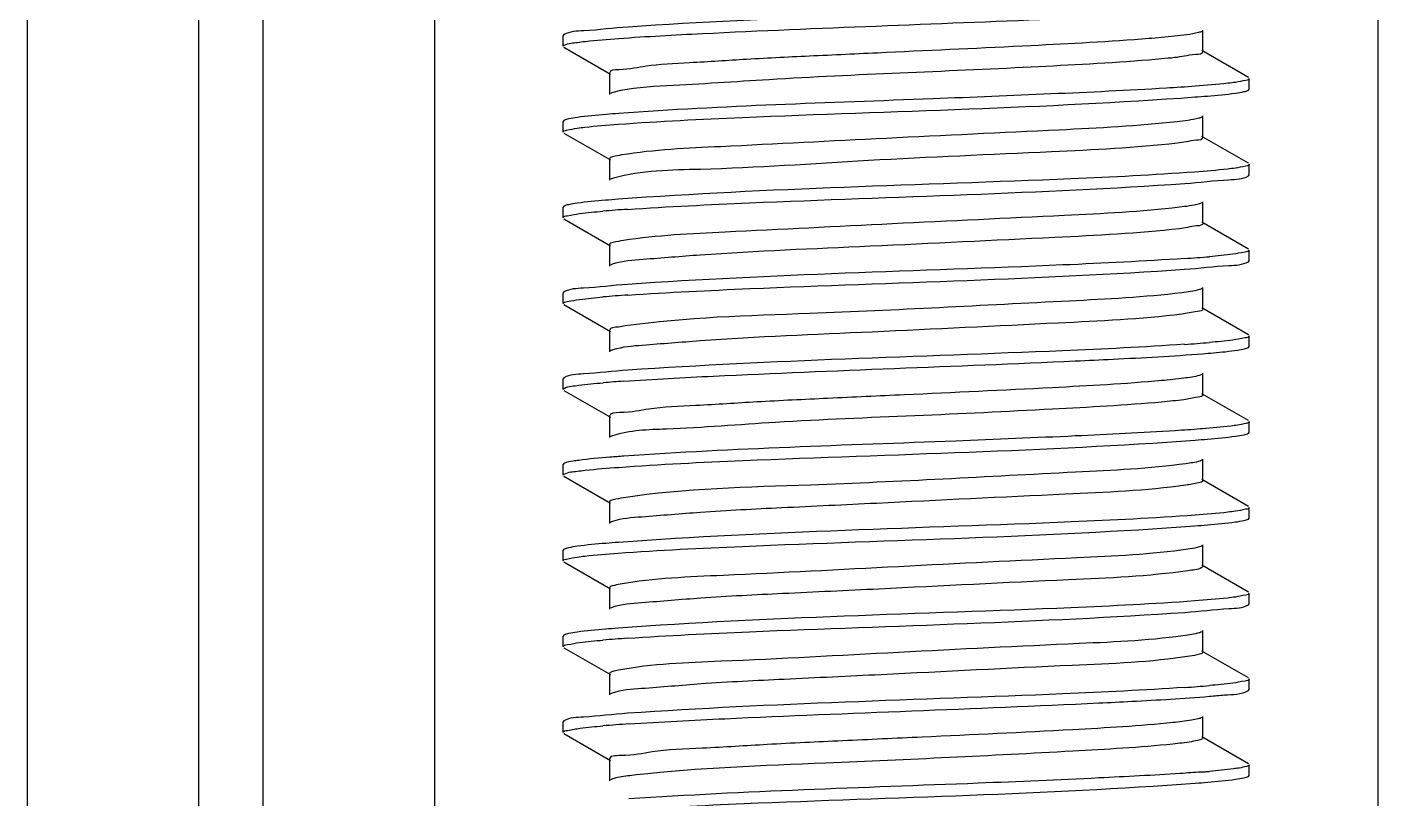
# Model space of a CAD drawing. Extents: x 1382187 to 1725648, y 860327 to 1571294.
# Drawn here: x 1512743.1 to 1513118.2, y 1212996.3 to 1213210.6 of the extents above; entities that cross this region are included whole.
import ezdxf

# ---------------------------------------------------------------- set-up
doc = ezdxf.new("R2010")
doc.units = 0
doc.header["$LTSCALE"] = 1000
doc.header["$MEASUREMENT"] = 0

msp = doc.modelspace()

# ---------------------------------------------------------------- linework, layer by layer
at = {"linetype": 'Continuous'}
for p, q in [((1512743.1, 1215988.29), (1512743.1, 1211247.26)), ((1512790.73, 1215988.29), (1512790.73, 1211247.26)), ((1512808.59, 1215988.29), (1512808.59, 1211247.26)), ((1512856.21, 1215988.29), (1512856.21, 1211247.26)), ((1513118.15, 1215988.29), (1513118.15, 1211247.26)), ((1513069.55, 1213203.74), (1513069.55, 1213209.7)), ((1512892.16, 1213208.47), (1512891.93, 1213208.21)), ((1512891.93, 1213205.23), (1512891.93, 1213208.21)), ((1512891.93, 1213205.23), (1512891.93, 1213208.21)), ((1512892.16, 1213204.97), (1512905.08, 1213197.49)), ((1513082.21, 1213196.56), (1513069.28, 1213204.05)), ((1512904.82, 1213197.79), (1512904.82, 1213191.84)), ((1513082.43, 1213193.33), (1513082.43, 1213196.3)), ((1513082.43, 1213193.33), (1513082.43, 1213196.3)), ((1513082.21, 1213193.07), (1513082.43, 1213193.33)), ((1512892.16, 1213184.66), (1512891.93, 1213184.4)), ((1512891.93, 1213181.42), (1512891.93, 1213184.4)), ((1512891.93, 1213181.42), (1512891.93, 1213184.4)), ((1513069.55, 1213179.93), (1513069.55, 1213185.89)), ((1512892.16, 1213181.16), (1512905.08, 1213173.68)), ((1513082.21, 1213172.75), (1513069.28, 1213180.23)), ((1512904.82, 1213173.98), (1512904.82, 1213168.03)), ((1513082.43, 1213169.51), (1513082.43, 1213172.49)), ((1513082.43, 1213169.51), (1513082.43, 1213172.49)), ((1513082.21, 1213169.25), (1513082.43, 1213169.51)), ((1512892.16, 1213160.84), (1512891.93, 1213160.58)), ((1513069.55, 1213156.12), (1513069.55, 1213162.07)), ((1512891.93, 1213157.61), (1512891.93, 1213160.58)), ((1512891.93, 1213157.61), (1512891.93, 1213160.58)), ((1512892.16, 1213157.35), (1512905.08, 1213149.86)), ((1513082.21, 1213148.94), (1513069.28, 1213156.42)), ((1512904.82, 1213150.17), (1512904.82, 1213144.21)), ((1513082.21, 1213145.44), (1513082.43, 1213145.7)), ((1513082.43, 1213145.7), (1513082.43, 1213148.68)), ((1513082.43, 1213145.7), (1513082.43, 1213148.68)), ((1513069.55, 1213132.31), (1513069.55, 1213138.26)), ((1512892.16, 1213137.03), (1512891.93, 1213136.77)), ((1512891.93, 1213133.79), (1512891.93, 1213136.77)), ((1512891.93, 1213133.79), (1512891.93, 1213136.77)), ((1512892.16, 1213133.53), (1512905.08, 1213126.05)), ((1513082.21, 1213125.13), (1513069.28, 1213132.61)), ((1512904.82, 1213126.35), (1512904.82, 1213120.4)), ((1513082.43, 1213121.89), (1513082.43, 1213124.87)), ((1513082.43, 1213121.89), (1513082.43, 1213124.87)), ((1513082.21, 1213121.63), (1513082.43, 1213121.89)), ((1512892.16, 1213113.22), (1512891.93, 1213112.96)), ((1512891.93, 1213109.98), (1512891.93, 1213112.96)), ((1512891.93, 1213109.98), (1512891.93, 1213112.96)), ((1513069.55, 1213108.49), (1513069.55, 1213114.45)), ((1512892.16, 1213109.72), (1512905.08, 1213102.24)), ((1513082.21, 1213101.31), (1513069.28, 1213108.8)), ((1512904.82, 1213102.54), (1512904.82, 1213096.59)), ((1513082.43, 1213098.08), (1513082.43, 1213101.05)), ((1513082.43, 1213098.08), (1513082.43, 1213101.05)), ((1513069.47, 1213099.05), (1513068.85, 1213099)), ((1513082.21, 1213097.81), (1513082.43, 1213098.08)), ((1512892.16, 1213089.41), (1512891.93, 1213089.15)), ((1513069.55, 1213084.68), (1513069.55, 1213090.63)), ((1512891.93, 1213086.17), (1512891.93, 1213089.15)), ((1512891.93, 1213086.17), (1512891.93, 1213089.15)), ((1512892.16, 1213085.91), (1512905.08, 1213078.43)), ((1513082.21, 1213077.5), (1513069.28, 1213084.98)), ((1512904.82, 1213078.73), (1512904.82, 1213072.77)), ((1513082.43, 1213074.26), (1513082.43, 1213077.24)), ((1513082.43, 1213074.26), (1513082.43, 1213077.24)), ((1513082.21, 1213074), (1513082.43, 1213074.26)), ((1512892.16, 1213065.59), (1512891.93, 1213065.33)), ((1512891.93, 1213062.36), (1512891.93, 1213065.33)), ((1512891.93, 1213062.36), (1512891.93, 1213065.33)), ((1513069.55, 1213060.87), (1513069.55, 1213066.82)), ((1512892.16, 1213062.1), (1512905.08, 1213054.61)), ((1513082.21, 1213053.69), (1513069.28, 1213061.17)), ((1512904.82, 1213054.91), (1512904.82, 1213048.96)), ((1513082.43, 1213050.45), (1513082.43, 1213053.43)), ((1513082.43, 1213050.45), (1513082.43, 1213053.43)), ((1512905.56, 1213049.47), (1512905.08, 1213049.26)), ((1513082.21, 1213050.19), (1513082.43, 1213050.45)), ((1512892.16, 1213041.78), (1512891.93, 1213041.52)), ((1512891.93, 1213038.54), (1512891.93, 1213041.52)), ((1512891.93, 1213038.54), (1512891.93, 1213041.52)), ((1513069.55, 1213037.06), (1513069.55, 1213043.01)), ((1512892.16, 1213038.28), (1512905.08, 1213030.8)), ((1513082.21, 1213029.87), (1513069.28, 1213037.36)), ((1512904.82, 1213031.1), (1512904.82, 1213025.15)), ((1513082.43, 1213026.64), (1513082.43, 1213029.61)), ((1513082.43, 1213026.64), (1513082.43, 1213029.61)), ((1513082.21, 1213026.38), (1513082.43, 1213026.64)), ((1512905.51, 1213025.64), (1512905.08, 1213025.45)), ((1513069.55, 1213013.24), (1513069.55, 1213019.2)), ((1512892.16, 1213017.97), (1512891.93, 1213017.71)), ((1512891.93, 1213014.73), (1512891.93, 1213017.71)), ((1512891.93, 1213014.73), (1512891.93, 1213017.71)), ((1512892.16, 1213014.47), (1512905.08, 1213006.99)), ((1513082.21, 1213006.06), (1513069.28, 1213013.54)), ((1512904.82, 1213007.29), (1512904.82, 1213001.34)), ((1513082.43, 1213002.82), (1513082.43, 1213005.8)), ((1513082.43, 1213002.82), (1513082.43, 1213005.8)), ((1512905.47, 1213001.81), (1512905.08, 1213001.64)), ((1513082.21, 1213002.56), (1513082.43, 1213002.82))]:
    msp.add_line(p, q, dxfattribs=at)
for centre, radius, start, end in [((1512937.16, 1212752.91), 407.98, 93.8428, 94.8037), ((1513037.2, 1213553.52), 408.12, 273.8419, 274.8035), ((1512937.25, 1212727.96), 409.12, 93.8337, 94.8049), ((1513037.09, 1213531.01), 409.43, 273.8331, 274.8033), ((1512935.8, 1212722.22), 390.98, 93.9624, 94.8027), ((1512937.16, 1212633.86), 407.96, 93.8429, 94.8037), ((1513037.2, 1213434.4), 408.07, 273.8423, 274.8035), ((1512937.73, 1212602.82), 415.21, 93.7981, 94.8008), ((1513041.87, 1213353.11), 350.4, 274.451, 274.6348), ((1513045.69, 1213306.12), 303.26, 274.6342, 274.8518)]:
    msp.add_arc(centre, radius, start, end, dxfattribs=at)
for points, knots in [([(1513064.43, 1213217.75), (1513053.17, 1213216.98), (1513001.71, 1213214.5), (1512950.19, 1213213.31), (1512910.06, 1213210.59)], [0, 0, 0, 0, 0.219112, 1, 1, 1, 1]), ([(1512910.06, 1213210.59), (1512905.92, 1213210.31), (1512900.11, 1213209.5), (1512893.77, 1213209.4), (1512892.16, 1213208.47)], [0, 0, 0, 0, 0.690474, 1, 1, 1, 1]), ([(1512907.39, 1213207.42), (1512915.12, 1213207.99), (1512955.08, 1213210.1), (1512995.07, 1213211.42), (1513027.31, 1213212.83)], [0, 0, 0, 0, 0.19365, 1, 1, 1, 1]), ([(1512891.93, 1213205.23), (1512891.93, 1213205.36), (1512893.34, 1213206.24), (1512894.63, 1213206.15), (1512895.89, 1213206.33)], [0, 0, 0, 0, 0.088902, 1, 1, 1, 1]), ([(1512895.89, 1213206.33), (1512896.62, 1213206.43), (1512900.44, 1213206.89), (1512904.28, 1213207.2), (1512907.39, 1213207.42)], [0, 0, 0, 0, 0.191493, 1, 1, 1, 1]), ([(1513061.7, 1213208.03), (1513059.3, 1213207.77), (1513046.05, 1213206.62), (1513032.76, 1213205.95), (1513021.88, 1213205.39)], [0, 0, 0, 0, 0.181047, 1, 1, 1, 1]), ([(1513069.29, 1213209.4), (1513069, 1213209.23), (1513066.5, 1213208.51), (1513063.93, 1213208.27), (1513061.7, 1213208.03)], [0, 0, 0, 0, 0.127551, 1, 1, 1, 1]), ([(1513021.88, 1213205.39), (1513008.49, 1213204.71), (1512988.34, 1213203.81), (1512962.05, 1213202.57), (1512943.71, 1213201.7), (1512928.54, 1213200.66), (1512915.84, 1213200.12), (1512910.01, 1213198.68), (1512904.83, 1213198.71), (1512904.82, 1213197.79)], [0, 0, 0, 0, 0.342508, 0.514774, 0.67345, 0.808552, 0.911716, 0.976643, 1, 1, 1, 1]), ([(1513061.7, 1213202.08), (1513059.3, 1213201.82), (1513046.05, 1213200.67), (1513032.76, 1213199.99), (1513021.88, 1213199.44)], [0, 0, 0, 0, 0.181047, 1, 1, 1, 1]), ([(1513069.54, 1213203.74), (1513069.55, 1213203.03), (1513065.53, 1213202.87), (1513063.66, 1213202.29), (1513061.7, 1213202.08)], [0, 0, 0, 0, 0.267058, 1, 1, 1, 1]), ([(1513021.88, 1213199.44), (1512997.62, 1213198.21), (1512963.81, 1213197.12), (1512925.35, 1213194.38), (1512910.83, 1213193.76), (1512906.07, 1213192.5)], [0, 0, 0, 0, 0.627959, 0.872762, 1, 1, 1, 1]), ([(1513078.62, 1213195.23), (1513077.91, 1213195.13), (1513074.2, 1213194.67), (1513070.48, 1213194.37), (1513067.46, 1213194.15)], [0, 0, 0, 0, 0.191322, 1, 1, 1, 1]), ([(1513082.43, 1213196.3), (1513082.43, 1213195.94), (1513080.57, 1213195.62), (1513079.58, 1213195.36), (1513078.62, 1213195.23)], [0, 0, 0, 0, 0.274674, 1, 1, 1, 1]), ([(1512906.07, 1213192.5), (1512905.87, 1213192.45), (1512905.54, 1213192.35), (1512905.21, 1213192.21), (1512905.08, 1213192.14)], [0, 0, 0, 0, 0.581363, 1, 1, 1, 1]), ([(1512907.17, 1213183.59), (1512918.66, 1213184.44), (1512972.05, 1213187.04), (1513025.51, 1213188.09), (1513067.31, 1213191.16)], [0, 0, 0, 0, 0.215563, 1, 1, 1, 1]), ([(1513027.31, 1213192), (1513016.4, 1213191.52), (1512976.43, 1213189.84), (1512936.41, 1213188.7), (1512907.39, 1213186.59)], [0, 0, 0, 0, 0.272813, 1, 1, 1, 1]), ([(1513067.46, 1213194.15), (1513064.78, 1213193.95), (1513051.4, 1213193.08), (1513038.01, 1213192.47), (1513027.31, 1213192)], [0, 0, 0, 0, 0.200781, 1, 1, 1, 1]), ([(1513067.31, 1213191.16), (1513068.47, 1213191.25), (1513072.23, 1213191.54), (1513075.99, 1213191.88), (1513078.58, 1213192.24)], [0, 0, 0, 0, 0.307508, 1, 1, 1, 1]), ([(1513078.58, 1213192.24), (1513079.37, 1213192.36), (1513080.58, 1213192.57), (1513081.82, 1213192.84), (1513082.21, 1213193.07)], [0, 0, 0, 0, 0.643014, 1, 1, 1, 1]), ([(1512895.89, 1213185.49), (1512895.07, 1213185.38), (1512893.83, 1213185.16), (1512892.55, 1213184.88), (1512892.16, 1213184.66)], [0, 0, 0, 0, 0.644069, 1, 1, 1, 1]), ([(1512895.83, 1213182.51), (1512896.55, 1213182.61), (1512900.32, 1213183.07), (1512904.11, 1213183.37), (1512907.17, 1213183.59)], [0, 0, 0, 0, 0.191455, 1, 1, 1, 1]), ([(1512907.39, 1213186.59), (1512906.21, 1213186.5), (1512902.37, 1213186.2), (1512898.53, 1213185.86), (1512895.89, 1213185.49)], [0, 0, 0, 0, 0.307292, 1, 1, 1, 1]), ([(1513062.39, 1213184.29), (1513051.52, 1213183.07), (1513024.58, 1213181.71), (1512982.32, 1213179.77), (1512941.85, 1213177.6), (1512917.24, 1213176.54), (1512908.17, 1213175.06)], [0, 0, 0, 0, 0.212318, 0.523282, 0.82144, 1, 1, 1, 1]), ([(1513069.29, 1213185.58), (1513069.02, 1213185.43), (1513066.75, 1213184.75), (1513064.42, 1213184.52), (1513062.39, 1213184.29)], [0, 0, 0, 0, 0.129975, 1, 1, 1, 1]), ([(1512891.93, 1213181.42), (1512891.93, 1213181.79), (1512893.85, 1213182.11), (1512894.85, 1213182.37), (1512895.83, 1213182.51)], [0, 0, 0, 0, 0.274321, 1, 1, 1, 1]), ([(1513069.54, 1213179.93), (1513069.55, 1213179.27), (1513065.9, 1213179.06), (1513064.18, 1213178.54), (1513062.39, 1213178.34)], [0, 0, 0, 0, 0.267925, 1, 1, 1, 1]), ([(1513062.39, 1213178.34), (1513050.81, 1213177.03), (1513022.22, 1213175.61), (1512978.01, 1213173.83), (1512937.72, 1213170.9), (1512913.71, 1213170.83), (1512905.94, 1213168.65)], [0, 0, 0, 0, 0.223031, 0.54745, 0.845499, 1, 1, 1, 1]), ([(1512908.17, 1213175.06), (1512907.32, 1213174.93), (1512906.41, 1213174.71), (1512904.82, 1213174.31), (1512904.82, 1213173.98)], [0, 0, 0, 0, 0.718713, 1, 1, 1, 1]), ([(1513082.43, 1213172.49), (1513082.43, 1213172.12), (1513080.54, 1213171.8), (1513079.55, 1213171.55), (1513078.58, 1213171.41)], [0, 0, 0, 0, 0.274523, 1, 1, 1, 1]), ([(1512905.94, 1213168.65), (1512905.77, 1213168.6), (1512905.48, 1213168.51), (1512905.2, 1213168.39), (1512905.08, 1213168.33)], [0, 0, 0, 0, 0.575346, 1, 1, 1, 1]), ([(1513067.31, 1213170.33), (1513055.85, 1213169.48), (1513002.47, 1213166.88), (1512949.01, 1213165.82), (1512907.17, 1213162.76)], [0, 0, 0, 0, 0.215104, 1, 1, 1, 1]), ([(1513064.54, 1213167.15), (1513068.63, 1213167.43), (1513074.36, 1213168.23), (1513080.61, 1213168.34), (1513082.21, 1213169.25)], [0, 0, 0, 0, 0.690198, 1, 1, 1, 1]), ([(1513078.58, 1213171.41), (1513077.86, 1213171.31), (1513074.12, 1213170.85), (1513070.36, 1213170.55), (1513067.31, 1213170.33)], [0, 0, 0, 0, 0.191314, 1, 1, 1, 1]), ([(1512909.82, 1213159.97), (1512921.1, 1213160.74), (1512972.68, 1213163.22), (1513024.32, 1213164.41), (1513064.54, 1213167.15)], [0, 0, 0, 0, 0.219065, 1, 1, 1, 1]), ([(1512895.83, 1213161.67), (1512895.03, 1213161.56), (1512893.8, 1213161.35), (1512892.55, 1213161.07), (1512892.16, 1213160.84)], [0, 0, 0, 0, 0.643484, 1, 1, 1, 1]), ([(1512907.17, 1213162.76), (1512906.01, 1213162.67), (1512902.22, 1213162.38), (1512898.44, 1213162.04), (1512895.83, 1213161.67)], [0, 0, 0, 0, 0.307355, 1, 1, 1, 1]), ([(1513069.28, 1213161.77), (1513069.04, 1213161.63), (1513066.99, 1213160.99), (1513064.88, 1213160.77), (1513063.05, 1213160.56)], [0, 0, 0, 0, 0.132681, 1, 1, 1, 1]), ([(1512891.93, 1213157.61), (1512891.93, 1213158.04), (1512894.2, 1213158.33), (1512895.35, 1213158.64), (1512896.5, 1213158.79)], [0, 0, 0, 0, 0.271611, 1, 1, 1, 1]), ([(1513063.05, 1213160.56), (1513052.44, 1213159.3), (1513025.82, 1213157.97), (1512983.78, 1213156.01), (1512942.99, 1213153.88), (1512918.01, 1213152.76), (1512908.65, 1213151.33)], [0, 0, 0, 0, 0.20724, 0.51628, 0.816365, 1, 1, 1, 1]), ([(1513063.05, 1213154.6), (1513051.56, 1213153.25), (1513022.89, 1213151.92), (1512978.56, 1213149.68), (1512940.36, 1213148.17), (1512916.66, 1213146.22), (1512908.51, 1213145.6), (1512905.83, 1213144.81)], [0, 0, 0, 0, 0.220196, 0.54582, 0.845894, 0.946809, 1, 1, 1, 1]), ([(1513069.54, 1213156.12), (1513069.55, 1213155.52), (1513066.26, 1213155.26), (1513064.67, 1213154.8), (1513063.05, 1213154.6)], [0, 0, 0, 0, 0.269156, 1, 1, 1, 1]), ([(1512908.65, 1213151.33), (1512907.69, 1213151.18), (1512906.67, 1213150.93), (1512904.82, 1213150.54), (1512904.82, 1213150.17)], [0, 0, 0, 0, 0.721722, 1, 1, 1, 1]), ([(1513064.54, 1213146.32), (1513053.26, 1213145.55), (1513001.68, 1213143.06), (1512950.04, 1213141.88), (1512909.82, 1213139.13)], [0, 0, 0, 0, 0.219079, 1, 1, 1, 1]), ([(1513082.43, 1213148.68), (1513082.43, 1213148.25), (1513080.16, 1213147.96), (1513079.01, 1213147.65), (1513077.86, 1213147.5)], [0, 0, 0, 0, 0.271592, 1, 1, 1, 1]), ([(1512905.83, 1213144.81), (1512905.69, 1213144.76), (1512905.43, 1213144.68), (1512905.18, 1213144.57), (1512905.08, 1213144.51)], [0, 0, 0, 0, 0.569898, 1, 1, 1, 1]), ([(1512909.9, 1213136.16), (1512921.17, 1213136.93), (1512972.7, 1213139.41), (1513024.28, 1213140.6), (1513064.47, 1213143.34)], [0, 0, 0, 0, 0.219185, 1, 1, 1, 1]), ([(1513064.47, 1213143.34), (1513068.57, 1213143.61), (1513074.33, 1213144.41), (1513080.61, 1213144.52), (1513082.21, 1213145.44)], [0, 0, 0, 0, 0.690279, 1, 1, 1, 1]), ([(1512909.82, 1213139.13), (1512905.73, 1213138.85), (1512900, 1213138.06), (1512893.75, 1213137.95), (1512892.16, 1213137.03)], [0, 0, 0, 0, 0.690206, 1, 1, 1, 1]), ([(1512891.93, 1213133.79), (1512891.93, 1213134.23), (1512894.2, 1213134.51), (1512895.35, 1213134.82), (1512896.49, 1213134.97)], [0, 0, 0, 0, 0.27163, 1, 1, 1, 1]), ([(1513063.68, 1213136.82), (1513053.33, 1213135.54), (1513018.84, 1213133.89), (1512967.4, 1213130.97), (1512926.11, 1213130.02), (1512909.16, 1213127.59)], [0, 0, 0, 0, 0.202178, 0.668259, 1, 1, 1, 1]), ([(1513069.28, 1213137.96), (1513069.06, 1213137.83), (1513067.22, 1213137.23), (1513065.32, 1213137.02), (1513063.68, 1213136.82)], [0, 0, 0, 0, 0.135599, 1, 1, 1, 1]), ([(1513063.68, 1213130.87), (1513052.31, 1213129.46), (1513023.59, 1213128.16), (1512979.05, 1213125.87), (1512940.48, 1213124.38), (1512916.58, 1213122.38), (1512908.4, 1213121.79), (1512905.74, 1213120.97)], [0, 0, 0, 0, 0.217203, 0.543941, 0.846117, 0.947352, 1, 1, 1, 1]), ([(1513069.55, 1213132.31), (1513069.55, 1213131.76), (1513066.6, 1213131.46), (1513065.15, 1213131.05), (1513063.68, 1213130.87)], [0, 0, 0, 0, 0.270603, 1, 1, 1, 1]), ([(1512909.16, 1213127.59), (1512908.53, 1213127.5), (1512907.31, 1213127.15), (1512904.82, 1213127.23), (1512904.82, 1213126.35)], [0, 0, 0, 0, 0.421834, 1, 1, 1, 1]), ([(1513082.43, 1213124.87), (1513082.43, 1213124.43), (1513080.15, 1213124.15), (1513078.99, 1213123.83), (1513077.84, 1213123.68)], [0, 0, 0, 0, 0.271523, 1, 1, 1, 1]), ([(1512905.74, 1213120.97), (1512905.62, 1213120.93), (1512905.39, 1213120.85), (1512905.17, 1213120.75), (1512905.08, 1213120.7)], [0, 0, 0, 0, 0.564969, 1, 1, 1, 1]), ([(1513064.47, 1213122.5), (1513053.19, 1213121.73), (1513001.66, 1213119.25), (1512950.08, 1213118.06), (1512909.9, 1213115.32)], [0, 0, 0, 0, 0.219186, 1, 1, 1, 1]), ([(1513034.12, 1213117.89), (1513037.61, 1213118.05), (1513049.4, 1213118.61), (1513061.19, 1213119.23), (1513069.47, 1213119.89)], [0, 0, 0, 0, 0.29642, 1, 1, 1, 1]), ([(1513069.47, 1213119.89), (1513070.46, 1213119.97), (1513073.69, 1213120.24), (1513076.92, 1213120.55), (1513079.14, 1213120.89)], [0, 0, 0, 0, 0.307999, 1, 1, 1, 1]), ([(1513079.14, 1213120.89), (1513079.8, 1213120.99), (1513080.83, 1213121.18), (1513081.88, 1213121.44), (1513082.21, 1213121.63)], [0, 0, 0, 0, 0.636475, 1, 1, 1, 1]), ([(1512908.79, 1213112.27), (1512917.08, 1213112.85), (1512958.85, 1213115), (1513000.65, 1213116.36), (1513034.12, 1213117.89)], [0, 0, 0, 0, 0.198843, 1, 1, 1, 1]), ([(1512909.9, 1213115.32), (1512905.79, 1213115.05), (1512900.03, 1213114.25), (1512893.76, 1213114.14), (1512892.16, 1213113.22)], [0, 0, 0, 0, 0.6903, 1, 1, 1, 1]), ([(1513064.28, 1213113.08), (1513062.22, 1213112.82), (1513050.08, 1213111.62), (1513037.89, 1213110.98), (1513027.77, 1213110.45)], [0, 0, 0, 0, 0.16974, 1, 1, 1, 1]), ([(1513069.28, 1213114.15), (1513069.08, 1213114.03), (1513067.44, 1213113.47), (1513065.74, 1213113.28), (1513064.28, 1213113.08)], [0, 0, 0, 0, 0.138888, 1, 1, 1, 1]), ([(1512891.93, 1213109.98), (1512891.93, 1213110.11), (1512893.5, 1213111.04), (1512894.88, 1213110.94), (1512896.25, 1213111.13)], [0, 0, 0, 0, 0.087225, 1, 1, 1, 1]), ([(1513027.77, 1213110.45), (1513014.07, 1213109.72), (1512993.28, 1213108.78), (1512965.97, 1213107.5), (1512946.54, 1213106.61), (1512930.36, 1213105.51), (1512916.69, 1213104.99), (1512910.45, 1213103.42), (1512904.82, 1213103.53), (1512904.82, 1213102.54)], [0, 0, 0, 0, 0.333656, 0.505798, 0.66612, 0.803713, 0.909344, 0.976032, 1, 1, 1, 1]), ([(1513069.55, 1213108.49), (1513069.55, 1213107.99), (1513066.92, 1213107.66), (1513065.6, 1213107.3), (1513064.28, 1213107.13)], [0, 0, 0, 0, 0.272538, 1, 1, 1, 1]), ([(1513027.77, 1213104.49), (1513015.05, 1213103.82), (1512989.46, 1213102.58), (1512953.63, 1213101.22), (1512925.84, 1213098.98), (1512910.44, 1213098.66), (1512905.67, 1213097.13)], [0, 0, 0, 0, 0.312169, 0.628846, 0.877123, 1, 1, 1, 1]), ([(1513064.28, 1213107.13), (1513062.22, 1213106.86), (1513050.08, 1213105.66), (1513037.89, 1213105.03), (1513027.77, 1213104.49)], [0, 0, 0, 0, 0.16974, 1, 1, 1, 1]), ([(1513082.43, 1213101.05), (1513082.43, 1213100.73), (1513080.84, 1213100.39), (1513079.97, 1213100.18), (1513079.14, 1213100.05)], [0, 0, 0, 0, 0.277611, 1, 1, 1, 1]), ([(1512905.67, 1213097.13), (1512905.56, 1213097.09), (1512905.36, 1213097.02), (1512905.16, 1213096.94), (1512905.08, 1213096.89)], [0, 0, 0, 0, 0.560517, 1, 1, 1, 1]), ([(1513034.12, 1213097.05), (1513023.06, 1213096.55), (1512981.27, 1213094.77), (1512939.45, 1213093.58), (1512908.79, 1213091.44)], [0, 0, 0, 0, 0.264864, 1, 1, 1, 1]), ([(1513068.85, 1213099), (1513066.53, 1213098.82), (1513054.96, 1213098.03), (1513043.38, 1213097.48), (1513034.12, 1213097.05)], [0, 0, 0, 0, 0.200777, 1, 1, 1, 1]), ([(1513067.36, 1213095.91), (1513068.52, 1213096), (1513072.27, 1213096.29), (1513076.01, 1213096.63), (1513078.59, 1213097)], [0, 0, 0, 0, 0.307522, 1, 1, 1, 1]), ([(1513079.14, 1213100.05), (1513078.52, 1213099.96), (1513075.31, 1213099.53), (1513072.08, 1213099.26), (1513069.47, 1213099.05)], [0, 0, 0, 0, 0.190994, 1, 1, 1, 1]), ([(1513078.59, 1213097), (1513079.38, 1213097.11), (1513080.59, 1213097.32), (1513081.82, 1213097.59), (1513082.21, 1213097.81)], [0, 0, 0, 0, 0.642871, 1, 1, 1, 1]), ([(1512907.32, 1213088.35), (1512918.83, 1213089.19), (1512972.18, 1213091.79), (1513025.61, 1213092.84), (1513067.36, 1213095.91)], [0, 0, 0, 0, 0.216008, 1, 1, 1, 1]), ([(1512896.25, 1213090.29), (1512895.75, 1213090.22), (1512894.38, 1213090), (1512892.93, 1213089.85), (1512892.16, 1213089.41)], [0, 0, 0, 0, 0.361201, 1, 1, 1, 1]), ([(1512908.79, 1213091.44), (1512907.5, 1213091.35), (1512903.32, 1213091.03), (1512899.13, 1213090.68), (1512896.25, 1213090.29)], [0, 0, 0, 0, 0.30692, 1, 1, 1, 1]), ([(1513069.28, 1213090.33), (1513069.1, 1213090.22), (1513067.65, 1213089.72), (1513066.14, 1213089.53), (1513064.84, 1213089.35)], [0, 0, 0, 0, 0.142204, 1, 1, 1, 1]), ([(1512891.93, 1213086.17), (1512891.93, 1213086.29), (1512893.34, 1213087.18), (1512894.63, 1213087.09), (1512895.88, 1213087.26)], [0, 0, 0, 0, 0.088954, 1, 1, 1, 1]), ([(1512895.88, 1213087.26), (1512896.6, 1213087.37), (1512900.41, 1213087.83), (1512904.23, 1213088.13), (1512907.32, 1213088.35)], [0, 0, 0, 0, 0.191562, 1, 1, 1, 1]), ([(1513064.84, 1213089.35), (1513054.7, 1213087.95), (1513019.88, 1213086.39), (1512967.92, 1213083.27), (1512925.86, 1213082.51), (1512908.69, 1213079.89)], [0, 0, 0, 0, 0.196411, 0.666993, 1, 1, 1, 1]), ([(1513064.84, 1213083.39), (1513053.74, 1213081.86), (1513025.01, 1213080.64), (1512987.59, 1213078.75), (1512953.85, 1213077.15), (1512932.09, 1213076.09), (1512916.52, 1213074.72), (1512908.23, 1213074.17), (1512905.61, 1213073.3)], [0, 0, 0, 0, 0.210757, 0.539438, 0.704601, 0.845971, 0.948094, 1, 1, 1, 1]), ([(1513069.55, 1213084.68), (1513069.54, 1213084.23), (1513067.23, 1213083.87), (1513066.02, 1213083.56), (1513064.84, 1213083.39)], [0, 0, 0, 0, 0.27426, 1, 1, 1, 1]), ([(1512908.69, 1213079.89), (1512907.71, 1213079.75), (1512906.69, 1213079.49), (1512904.82, 1213079.11), (1512904.82, 1213078.73)], [0, 0, 0, 0, 0.721991, 1, 1, 1, 1]), ([(1513067.36, 1213075.08), (1513055.92, 1213074.24), (1513002.57, 1213071.63), (1512949.15, 1213070.57), (1512907.32, 1213067.52)], [0, 0, 0, 0, 0.214793, 1, 1, 1, 1]), ([(1513078.59, 1213076.16), (1513077.88, 1213076.06), (1513074.15, 1213075.6), (1513070.4, 1213075.3), (1513067.36, 1213075.08)], [0, 0, 0, 0, 0.191306, 1, 1, 1, 1]), ([(1513082.43, 1213077.24), (1513082.43, 1213076.87), (1513080.55, 1213076.55), (1513079.56, 1213076.3), (1513078.59, 1213076.16)], [0, 0, 0, 0, 0.274588, 1, 1, 1, 1]), ([(1512905.61, 1213073.3), (1512905.51, 1213073.26), (1512905.33, 1213073.2), (1512905.16, 1213073.12), (1512905.08, 1213073.08)], [0, 0, 0, 0, 0.556492, 1, 1, 1, 1]), ([(1512907.18, 1213064.53), (1512918.67, 1213065.37), (1512972.05, 1213067.97), (1513025.51, 1213069.02), (1513067.31, 1213072.1)], [0, 0, 0, 0, 0.215575, 1, 1, 1, 1]), ([(1513067.31, 1213072.1), (1513068.47, 1213072.18), (1513072.23, 1213072.48), (1513075.99, 1213072.81), (1513078.58, 1213073.18)], [0, 0, 0, 0, 0.307509, 1, 1, 1, 1]), ([(1513078.58, 1213073.18), (1513079.37, 1213073.29), (1513080.58, 1213073.5), (1513081.82, 1213073.78), (1513082.21, 1213074)], [0, 0, 0, 0, 0.64301, 1, 1, 1, 1]), ([(1512907.32, 1213067.52), (1512906.15, 1213067.43), (1512902.33, 1213067.13), (1512898.51, 1213066.8), (1512895.88, 1213066.43)], [0, 0, 0, 0, 0.307231, 1, 1, 1, 1]), ([(1512891.93, 1213062.36), (1512891.93, 1213062.73), (1512893.85, 1213063.05), (1512894.85, 1213063.31), (1512895.83, 1213063.44)], [0, 0, 0, 0, 0.274314, 1, 1, 1, 1]), ([(1512895.88, 1213066.43), (1512895.06, 1213066.31), (1512893.82, 1213066.1), (1512892.55, 1213065.82), (1512892.16, 1213065.59)], [0, 0, 0, 0, 0.64396, 1, 1, 1, 1]), ([(1512895.83, 1213063.44), (1512896.55, 1213063.55), (1512900.32, 1213064.01), (1512904.11, 1213064.31), (1512907.18, 1213064.53)], [0, 0, 0, 0, 0.19146, 1, 1, 1, 1]), ([(1513065.38, 1213065.61), (1513055.18, 1213064.12), (1513028.33, 1213062.94), (1512985.34, 1213060.82), (1512943.11, 1213058.54), (1512917.21, 1213057.57), (1512907.76, 1213055.93)], [0, 0, 0, 0, 0.195765, 0.5095, 0.817954, 1, 1, 1, 1]), ([(1513069.28, 1213066.52), (1513068.87, 1213066.28), (1513067.53, 1213065.97), (1513066.23, 1213065.74), (1513065.38, 1213065.61)], [0, 0, 0, 0, 0.360057, 1, 1, 1, 1]), ([(1513065.38, 1213059.66), (1513054.43, 1213058.05), (1513025.71, 1213056.89), (1512988.24, 1213054.96), (1512954.2, 1213053.35), (1512932.21, 1213052.3), (1512916.52, 1213050.89), (1512908.16, 1213050.37), (1512905.56, 1213049.47)], [0, 0, 0, 0, 0.20733, 0.536865, 0.70321, 0.84565, 0.948324, 1, 1, 1, 1]), ([(1513069.55, 1213060.87), (1513069.54, 1213060.73), (1513068.1, 1213059.76), (1513066.7, 1213059.85), (1513065.38, 1213059.66)], [0, 0, 0, 0, 0.0912, 1, 1, 1, 1]), ([(1512907.76, 1213055.93), (1512907.02, 1213055.8), (1512906.21, 1213055.61), (1512904.82, 1213055.21), (1512904.82, 1213054.91)], [0, 0, 0, 0, 0.715817, 1, 1, 1, 1]), ([(1513078.58, 1213052.34), (1513077.86, 1213052.24), (1513074.12, 1213051.78), (1513070.36, 1213051.49), (1513067.31, 1213051.26)], [0, 0, 0, 0, 0.191314, 1, 1, 1, 1]), ([(1513082.43, 1213053.43), (1513082.43, 1213053.06), (1513080.54, 1213052.74), (1513079.55, 1213052.48), (1513078.58, 1213052.34)], [0, 0, 0, 0, 0.274525, 1, 1, 1, 1]), ([(1513067.31, 1213051.26), (1513055.85, 1213050.42), (1513002.47, 1213047.81), (1512949.01, 1213046.76), (1512907.18, 1213043.69)], [0, 0, 0, 0, 0.215095, 1, 1, 1, 1]), ([(1513064.55, 1213048.09), (1513068.63, 1213048.37), (1513074.37, 1213049.16), (1513080.61, 1213049.27), (1513082.21, 1213050.19)], [0, 0, 0, 0, 0.690194, 1, 1, 1, 1]), ([(1512909.81, 1213040.9), (1512921.1, 1213041.67), (1512972.68, 1213044.16), (1513024.32, 1213045.35), (1513064.55, 1213048.09)], [0, 0, 0, 0, 0.219065, 1, 1, 1, 1]), ([(1512895.83, 1213042.61), (1512895.03, 1213042.5), (1512893.8, 1213042.28), (1512892.55, 1213042), (1512892.16, 1213041.78)], [0, 0, 0, 0, 0.6435, 1, 1, 1, 1]), ([(1512907.18, 1213043.69), (1512906.01, 1213043.61), (1512902.23, 1213043.31), (1512898.44, 1213042.98), (1512895.83, 1213042.61)], [0, 0, 0, 0, 0.307349, 1, 1, 1, 1]), ([(1513065.88, 1213041.87), (1513055.76, 1213040.29), (1513028.71, 1213039.18), (1512985.34, 1213037.02), (1512942.77, 1213034.65), (1512916.69, 1213033.79), (1512907.34, 1213032.04)], [0, 0, 0, 0, 0.193557, 0.5097, 0.820432, 1, 1, 1, 1]), ([(1513069.28, 1213042.71), (1513068.91, 1213042.49), (1513067.76, 1213042.2), (1513066.62, 1213041.99), (1513065.88, 1213041.87)], [0, 0, 0, 0, 0.365495, 1, 1, 1, 1]), ([(1512891.93, 1213038.54), (1512891.93, 1213038.97), (1512894.2, 1213039.26), (1512895.35, 1213039.57), (1512896.5, 1213039.72)], [0, 0, 0, 0, 0.271609, 1, 1, 1, 1]), ([(1513069.54, 1213037.06), (1513069.54, 1213036.69), (1513067.79, 1213036.3), (1513066.8, 1213036.06), (1513065.88, 1213035.92)], [0, 0, 0, 0, 0.279238, 1, 1, 1, 1]), ([(1513065.88, 1213035.92), (1513055.09, 1213034.24), (1513026.41, 1213033.16), (1512988.9, 1213031.17), (1512954.58, 1213029.56), (1512932.36, 1213028.5), (1512916.53, 1213027.06), (1512908.11, 1213026.56), (1512905.51, 1213025.64)], [0, 0, 0, 0, 0.203778, 0.534105, 0.701642, 0.84519, 0.948477, 1, 1, 1, 1]), ([(1512907.34, 1213032.04), (1512906.71, 1213031.92), (1512905.98, 1213031.76), (1512904.82, 1213031.36), (1512904.82, 1213031.1)], [0, 0, 0, 0, 0.711874, 1, 1, 1, 1]), ([(1513082.43, 1213029.61), (1513082.43, 1213029.18), (1513080.16, 1213028.9), (1513079.01, 1213028.58), (1513077.86, 1213028.43)], [0, 0, 0, 0, 0.271595, 1, 1, 1, 1]), ([(1513064.55, 1213027.25), (1513053.26, 1213026.48), (1513001.68, 1213024), (1512950.04, 1213022.81), (1512909.81, 1213020.07)], [0, 0, 0, 0, 0.219073, 1, 1, 1, 1]), ([(1513071.34, 1213024.79), (1513072.74, 1213024.91), (1513076.32, 1213025.39), (1513080.25, 1213025.25), (1513082.21, 1213026.38)], [0, 0, 0, 0, 0.383631, 1, 1, 1, 1]), ([(1512910.22, 1213017.12), (1512919.1, 1213017.72), (1512962.56, 1213019.89), (1513006.05, 1213021.28), (1513040.63, 1213022.94)], [0, 0, 0, 0, 0.204374, 1, 1, 1, 1]), ([(1513040.63, 1213022.94), (1513043.69, 1213023.09), (1513053.93, 1213023.61), (1513064.17, 1213024.18), (1513071.34, 1213024.79)], [0, 0, 0, 0, 0.29883, 1, 1, 1, 1]), ([(1512909.81, 1213020.07), (1512905.73, 1213019.79), (1512900, 1213019), (1512893.75, 1213018.88), (1512892.16, 1213017.97)], [0, 0, 0, 0, 0.690204, 1, 1, 1, 1]), ([(1513069.28, 1213018.89), (1513068.96, 1213018.71), (1513067.97, 1213018.44), (1513066.98, 1213018.24), (1513066.36, 1213018.14)], [0, 0, 0, 0, 0.371732, 1, 1, 1, 1]), ([(1512891.93, 1213014.73), (1512891.93, 1213015.17), (1512894.28, 1213015.45), (1512895.47, 1213015.78), (1512896.65, 1213015.93)], [0, 0, 0, 0, 0.271116, 1, 1, 1, 1]), ([(1513033.4, 1213015.5), (1513019.48, 1213014.73), (1512998.15, 1213013.75), (1512969.93, 1213012.44), (1512949.43, 1213011.51), (1512932.22, 1213010.36), (1512917.58, 1213009.86), (1512910.92, 1213008.16), (1512904.81, 1213008.35), (1512904.82, 1213007.29)], [0, 0, 0, 0, 0.324234, 0.49621, 0.658258, 0.798515, 0.906808, 0.975392, 1, 1, 1, 1]), ([(1513066.36, 1213018.14), (1513064.66, 1213017.85), (1513053.7, 1213016.6), (1513042.68, 1213016.02), (1513033.4, 1213015.5)], [0, 0, 0, 0, 0.156149, 1, 1, 1, 1]), ([(1513066.36, 1213012.18), (1513064.66, 1213011.9), (1513053.7, 1213010.65), (1513042.68, 1213010.06), (1513033.4, 1213009.55)], [0, 0, 0, 0, 0.156149, 1, 1, 1, 1]), ([(1513069.54, 1213013.24), (1513069.54, 1213012.92), (1513068.04, 1213012.53), (1513067.16, 1213012.32), (1513066.36, 1213012.18)], [0, 0, 0, 0, 0.282702, 1, 1, 1, 1]), ([(1513033.4, 1213009.55), (1513010.57, 1213008.28), (1512970.18, 1213006.35), (1512929.69, 1213004.9), (1512912.21, 1213002.95)], [0, 0, 0, 0, 0.565123, 1, 1, 1, 1]), ([(1513069.07, 1213003.77), (1513067.13, 1213003.62), (1513057.66, 1213002.95), (1513048.17, 1213002.47), (1513040.63, 1213002.11)], [0, 0, 0, 0, 0.20481, 1, 1, 1, 1]), ([(1513079.62, 1213004.88), (1513079.09, 1213004.79), (1513076.34, 1213004.4), (1513073.58, 1213004.14), (1513071.34, 1213003.95)], [0, 0, 0, 0, 0.190734, 1, 1, 1, 1]), ([(1513082.43, 1213005.8), (1513082.43, 1213005.52), (1513081.1, 1213005.18), (1513080.33, 1213004.99), (1513079.62, 1213004.88)], [0, 0, 0, 0, 0.281222, 1, 1, 1, 1]), ([(1512912.21, 1213002.95), (1512911.42, 1213002.87), (1512909.17, 1213002.57), (1512906.87, 1213002.32), (1512905.47, 1213001.81)], [0, 0, 0, 0, 0.346329, 1, 1, 1, 1]), ([(1512907.53, 1212993.12), (1512919.06, 1212993.95), (1512972.36, 1212996.55), (1513025.75, 1212997.59), (1513067.43, 1213000.67)], [0, 0, 0, 0, 0.21664, 1, 1, 1, 1]), ([(1513040.63, 1213002.11), (1513029.48, 1213001.57), (1512986.01, 1212999.69), (1512942.5, 1212998.46), (1512910.22, 1212996.28)], [0, 0, 0, 0, 0.256445, 1, 1, 1, 1]), ([(1513067.43, 1213000.67), (1513068.58, 1213000.75), (1513072.31, 1213001.05), (1513076.04, 1213001.38), (1513078.61, 1213001.75)], [0, 0, 0, 0, 0.30754, 1, 1, 1, 1]), ([(1513078.61, 1213001.75), (1513079.39, 1213001.86), (1513080.6, 1213002.07), (1513081.83, 1213002.34), (1513082.21, 1213002.56)], [0, 0, 0, 0, 0.64268, 1, 1, 1, 1])]:
    msp.add_open_spline(points, degree=3, knots=knots, dxfattribs=at)
for points in [[(1512896.5, 1213158.79), (1512898.66, 1213159.07), (1512900.82, 1213159.27), (1512902.99, 1213159.45)], [(1513077.86, 1213147.5), (1513075.71, 1213147.22), (1513073.54, 1213147.02), (1513071.37, 1213146.83)], [(1512896.49, 1213134.97), (1512898.65, 1213135.25), (1512900.81, 1213135.45), (1512902.98, 1213135.64)], [(1513077.84, 1213123.68), (1513075.69, 1213123.4), (1513073.54, 1213123.2), (1513071.38, 1213123.02)], [(1512896.25, 1213111.13), (1512898.51, 1213111.43), (1512900.79, 1213111.64), (1512903.07, 1213111.83)], [(1512896.5, 1213039.72), (1512898.66, 1213040), (1512900.82, 1213040.2), (1512902.99, 1213040.39)], [(1513077.86, 1213028.43), (1513075.71, 1213028.15), (1513073.54, 1213027.95), (1513071.37, 1213027.77)], [(1512896.65, 1213015.93), (1512898.75, 1213016.2), (1512900.87, 1213016.39), (1512902.98, 1213016.57)]]:
    msp.add_open_spline(points, degree=3, dxfattribs=at)

doc.saveas('drawing.dxf')
